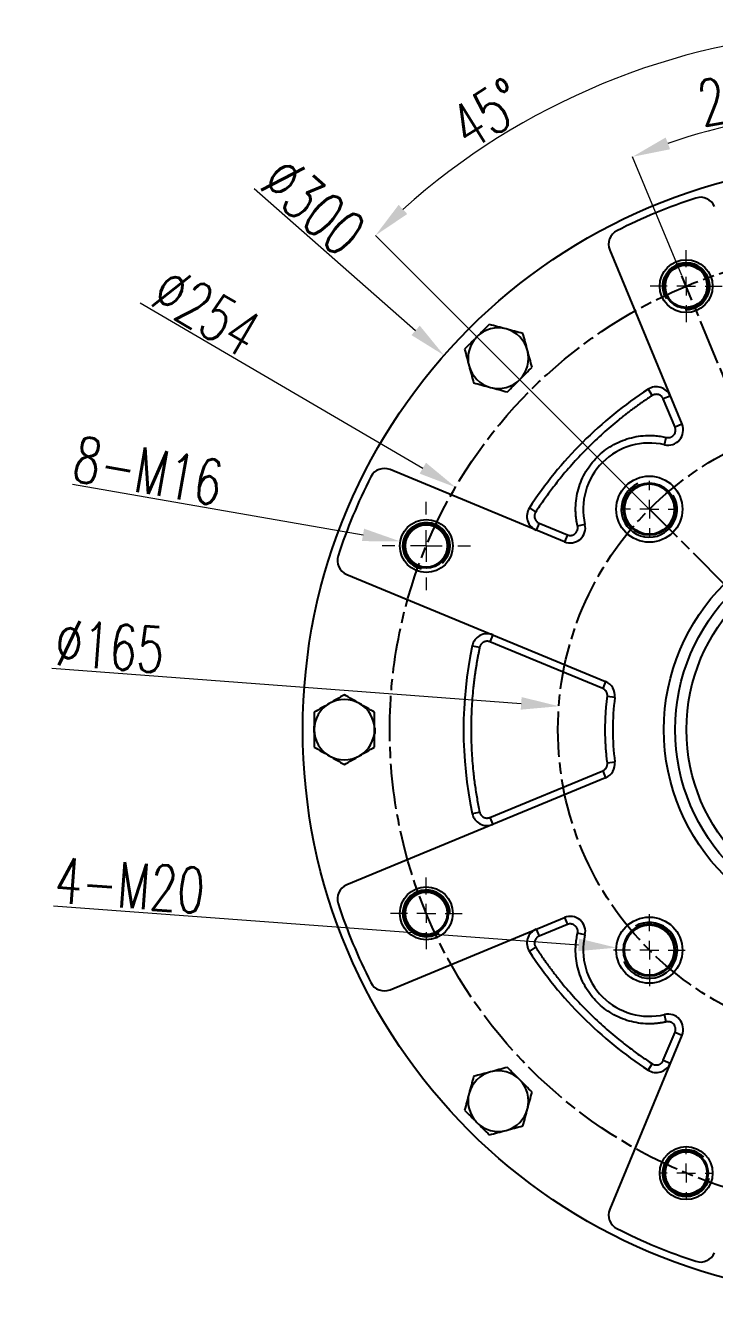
# Model space of a CAD drawing. Header units: millimetres. Extents: x 2271 to 4415, y 823 to 2339.
# Drawn here: x 3341.1 to 3523.4, y 1495.8 to 1832.1 of the extents above; entities that cross this region are included whole.
import ezdxf

# ---------------------------------------------------------------- set-up
doc = ezdxf.new("R2010")
doc.units = ezdxf.units.MM
doc.linetypes.add('AM_ISO08W050', pattern=[18, 12, -1.5, 3, -1.5])
for name, color, linetype, lineweight in [('10', 7, 'Continuous', 0), ('AM_5', 3, 'Continuous', 25), ('AM_7', 4, 'AM_ISO08W050', 25), ('FORMAT', 7, 'Continuous', 18), ('粗实线', 7, 'Continuous', 40)]:
    doc.layers.add(name, color=color, linetype=linetype, lineweight=lineweight)
doc.styles.add('SLDTEXTSTYLE1', font='txt.shx', dxfattribs={"width": 0.7, "bigfont": 'gbcbig.shx'})
doc.dimstyles.new('SLDDIMSTYLE12$2', dxfattribs={"dimtxt": 12, "dimasz": 10, "dimexe": 0, "dimexo": 0.0625, "dimgap": 0.875, "dimtad": 1, "dimdec": 1, "dimlfac": 1.8, "dimrnd": 1e-09, "dimzin": 12, "dimdsep": 46, "dimtxsty": 'SLDTEXTSTYLE1', "dimcen": 0.09, "dimdle": 8.16, "dimclrd": 3, "dimclre": 3, "dimadec": 0, "dimazin": 3, "dimtfac": 1, "dimtdec": 1, "dimtofl": 0, "dimtmove": 0, "dimatfit": 3, "dimfxl": 0, "dimfrac": 2, "dimtolj": 1, "dimlwd": 5, "dimlwe": 5, "dimarcsym": 0})
doc.dimstyles.new('SLDDIMSTYLE12$3', dxfattribs={"dimtxt": 12, "dimasz": 10, "dimexe": 0, "dimexo": 0.0625, "dimgap": 0.875, "dimtad": 1, "dimdec": 1, "dimlfac": 1.8, "dimrnd": 1e-09, "dimzin": 12, "dimdsep": 46, "dimtxsty": 'SLDTEXTSTYLE1', "dimcen": 0.09, "dimdle": 8.16, "dimclrd": 3, "dimclre": 3, "dimadec": 0, "dimazin": 3, "dimtfac": 1, "dimtdec": 1, "dimtofl": 0, "dimtmove": 0, "dimatfit": 3, "dimfxl": 0, "dimfrac": 2, "dimtolj": 1, "dimlwd": 5, "dimlwe": 5, "dimarcsym": 0})

# ---------------------------------------------------------------- blocks, each defined once
blk = doc.blocks.new('SW_CENTERMARKSYMBOL_1')
at = {"layer": '10', "color": 0}
for p, q in [((0, 1), (0, 1.9)), ((-1, 0), (-1.9, 0)), ((0, 0), (-0.5, 0)), ((0, 0), (0, 0.5)), ((0, 0), (0, -0.5)), ((0, 0), (0.5, 0)), ((1, 0), (1.9, 0)), ((0, -1), (0, -1.9))]:
    blk.add_line(p, q, dxfattribs=at)
blk = doc.blocks.new('SW_CENTERMARKSYMBOL_2')
at = {"layer": '10', "color": 0}
for p, q in [((0, 1), (0, 1.9)), ((-1, 0), (-1.9, 0)), ((0, 0), (-0.5, 0)), ((0, 0), (0, 0.5)), ((0, 0), (0, -0.5)), ((0, 0), (0.5, 0)), ((1, 0), (1.9, 0)), ((0, -1), (0, -1.9))]:
    blk.add_line(p, q, dxfattribs=at)
blk = doc.blocks.new('SW_CENTERMARKSYMBOL_4')
at = {"layer": '10', "color": 0}
for p, q in [((0, 1), (0, 1.9)), ((-1, 0), (-1.9, 0)), ((0, 0), (-0.5, 0)), ((0, 0), (0, 0.5)), ((0, 0), (0, -0.5)), ((0, 0), (0.5, 0)), ((1, 0), (1.9, 0)), ((0, -1), (0, -1.9))]:
    blk.add_line(p, q, dxfattribs=at)
blk = doc.blocks.new('SW_CENTERMARKSYMBOL_7')
at = {"layer": '10', "color": 0}
for p, q in [((0, 1), (0, 1.5)), ((-1, 0), (-1.5, 0)), ((0, 0), (-0.5, 0)), ((0, 0), (0, 0.5)), ((0, 0), (0, -0.5)), ((0, 0), (0.5, 0)), ((1, 0), (1.5, 0)), ((0, -1), (0, -1.5))]:
    blk.add_line(p, q, dxfattribs=at)
blk = doc.blocks.new('SW_CENTERMARKSYMBOL_10')
at = {"layer": 'FORMAT', "color": 0}
for p, q in [((0, 1.667), (0, 2.333)), ((0, 0), (0, 0.833)), ((-1.667, 0), (-2.333, 0)), ((0, 0), (-0.833, 0)), ((0, 0), (0, -0.833)), ((0, 0), (0.833, 0)), ((1.667, 0), (2.333, 0)), ((0, -1.667), (0, -2.333))]:
    blk.add_line(p, q, dxfattribs=at)
blk = doc.blocks.new('SW_CENTERMARKSYMBOL_11')
at = {"layer": '10', "color": 0}
for p, q in [((0, 1), (0, 1.35)), ((-1, 0), (-1.35, 0)), ((0, 0), (-0.5, 0)), ((0, 0), (0, 0.5)), ((0, 0), (0, -0.5)), ((0, 0), (0.5, 0)), ((1, 0), (1.35, 0)), ((0, -1), (0, -1.35))]:
    blk.add_line(p, q, dxfattribs=at)
blk = doc.blocks.new('*D187')
at = {"layer": 'AM_5', "color": 3, "linetype": 'Continuous', "lineweight": 5, "transparency": 16777216}
blk.add_line((3401.6, 1788.97), (3444.31, 1751.41), dxfattribs=at)
at = {"layer": 'AM_5', "color": 3, "lineweight": 5, "transparency": 16777216}
for p, q in [((3564.38, 1645.76), (3564.56, 1645.76)), ((3564.47, 1645.67), (3564.47, 1645.85))]:
    blk.add_line(p, q, dxfattribs=at)
at = {"layer": 'AM_5', "color": 3, "transparency": 16777216}
blk.add_solid([(3445.41, 1752.66), (3443.21, 1750.16), (3451.82, 1744.81)], dxfattribs=at)
at = {"layer": 'Defpoints', "color": 0, "transparency": 16777216}
for p in [(3451.82, 1744.81), (3677.12, 1546.72)]:
    blk.add_point(p, dxfattribs=at)
at = {"layer": 'AM_5', "color": 0, "transparency": 16777216, "insert": (3417.31, 1784.31), "char_height": 12, "attachment_point": 5, "rotation": 318.6779, "style": 'SLDTEXTSTYLE1'}
blk.add_mtext('\\A1;∅300', dxfattribs=at)
blk = doc.blocks.new('*D188')
at = {"layer": 'AM_5', "color": 3, "linetype": 'Continuous', "lineweight": 5, "transparency": 16777216}
blk.add_line((3348.11, 1662.07), (3472.23, 1652.71), dxfattribs=at)
at = {"layer": 'AM_5', "color": 3, "lineweight": 5, "transparency": 16777216}
for p, q in [((3564.38, 1645.76), (3564.56, 1645.76)), ((3564.47, 1645.67), (3564.47, 1645.85))]:
    blk.add_line(p, q, dxfattribs=at)
at = {"layer": 'AM_5', "color": 3, "transparency": 16777216}
blk.add_solid([(3472.36, 1654.38), (3472.11, 1651.05), (3482.21, 1651.96)], dxfattribs=at)
at = {"layer": 'Defpoints', "color": 0, "transparency": 16777216}
for p in [(3482.21, 1651.96), (3646.74, 1639.56)]:
    blk.add_point(p, dxfattribs=at)
at = {"layer": 'AM_5', "color": 0, "transparency": 16777216, "insert": (3363.46, 1667.81), "char_height": 12, "attachment_point": 5, "rotation": 355.6901, "style": 'SLDTEXTSTYLE1'}
blk.add_mtext('\\A1;∅165', dxfattribs=at)
blk = doc.blocks.new('*D189')
at = {"layer": 'AM_5', "color": 3, "linetype": 'Continuous', "lineweight": 5, "transparency": 16777216}
blk.add_line((3348.51, 1599.18), (3487.44, 1588.82), dxfattribs=at)
at = {"layer": 'AM_5', "color": 3, "lineweight": 5, "transparency": 16777216}
for p, q in [((3506.14, 1587.34), (3506.14, 1587.52)), ((3506.05, 1587.43), (3506.23, 1587.43))]:
    blk.add_line(p, q, dxfattribs=at)
at = {"layer": 'AM_5', "color": 3, "transparency": 16777216}
blk.add_solid([(3487.56, 1590.48), (3487.32, 1587.16), (3497.41, 1588.08)], dxfattribs=at)
at = {"layer": 'Defpoints', "color": 0, "transparency": 16777216}
for p in [(3497.41, 1588.08), (3514.86, 1586.78)]:
    blk.add_point(p, dxfattribs=at)
at = {"layer": 'AM_5', "color": 0, "transparency": 16777216, "insert": (3368.74, 1604.57), "char_height": 12, "attachment_point": 5, "rotation": 355.7357, "style": 'SLDTEXTSTYLE1'}
blk.add_mtext('\\A1;4-M20', dxfattribs=at)
blk = doc.blocks.new('*D200')
at = {"layer": 'AM_5', "color": 3, "linetype": 'Continuous', "lineweight": 5, "transparency": 16777216}
blk.add_line((3371.49, 1758.67), (3446.22, 1714.95), dxfattribs=at)
at = {"layer": 'AM_5', "color": 3, "lineweight": 5, "transparency": 16777216}
for p, q in [((3564.38, 1645.76), (3564.56, 1645.76)), ((3564.47, 1645.67), (3564.47, 1645.85))]:
    blk.add_line(p, q, dxfattribs=at)
at = {"layer": 'AM_5', "color": 3, "transparency": 16777216}
blk.add_solid([(3447.07, 1716.39), (3445.38, 1713.51), (3454.86, 1709.9)], dxfattribs=at)
at = {"layer": 'Defpoints', "color": 0, "transparency": 16777216}
for p in [(3454.86, 1709.9), (3674.09, 1581.63)]:
    blk.add_point(p, dxfattribs=at)
at = {"layer": 'AM_5', "color": 0, "transparency": 16777216, "insert": (3389.01, 1756.39), "char_height": 12, "attachment_point": 5, "rotation": 329.6695, "style": 'SLDTEXTSTYLE1'}
blk.add_mtext('\\A1;∅254', dxfattribs=at)
blk = doc.blocks.new('*D201')
at = {"layer": 'AM_5', "color": 3, "linetype": 'Continuous', "lineweight": 5, "transparency": 16777216}
blk.add_line((3353.56, 1710.74), (3430.4, 1697.29), dxfattribs=at)
at = {"layer": 'AM_5', "color": 3, "lineweight": 5, "transparency": 16777216}
for p, q in [((3447.05, 1694.36), (3447.23, 1694.36)), ((3447.14, 1694.27), (3447.14, 1694.45))]:
    blk.add_line(p, q, dxfattribs=at)
at = {"layer": 'AM_5', "color": 3, "transparency": 16777216}
blk.add_solid([(3430.68, 1698.94), (3430.11, 1695.65), (3440.25, 1695.57)], dxfattribs=at)
at = {"layer": 'Defpoints', "color": 0, "transparency": 16777216}
for p in [(3440.25, 1695.57), (3454.04, 1693.16)]:
    blk.add_point(p, dxfattribs=at)
at = {"layer": 'AM_5', "color": 0, "transparency": 16777216, "insert": (3373.54, 1714.22), "char_height": 12, "attachment_point": 5, "rotation": 350.0747, "style": 'SLDTEXTSTYLE1'}
blk.add_mtext('\\A1;8-M16', dxfattribs=at)
blk = doc.blocks.new('*D197')
at = {"layer": 'AM_5', "color": 3, "lineweight": 5, "transparency": 16777216}
blk.add_line((3564.47, 1662.54), (3564.47, 1809.82), dxfattribs=at)
at = {"layer": 'AM_5', "color": 3, "linetype": 'Continuous', "lineweight": 5, "transparency": 16777216}
blk.add_line((3514.7, 1765.93), (3501.69, 1797.34), dxfattribs=at)
blk.add_arc((3564.47, 1645.76), 164.06, 93.4929, 109.0071, dxfattribs=at)
at = {"layer": 'AM_5', "color": 3, "transparency": 16777216}
for points in [[(3554.43, 1811.18), (3554.53, 1807.85), (3564.47, 1809.82)], [(3511.63, 1799.32), (3510.45, 1802.44), (3501.69, 1797.34)]]:
    blk.add_solid(points, dxfattribs=at)
at = {"layer": 'Defpoints', "color": 0, "transparency": 16777216}
for p in [(3522.01, 1804.23), (3514.72, 1765.87), (3564.47, 1662.48), (3564.47, 1642.76), (3565.62, 1642.99)]:
    blk.add_point(p, dxfattribs=at)
at = {"layer": 'AM_5', "color": 0, "transparency": 16777216, "insert": (3533.68, 1813.9), "char_height": 12, "attachment_point": 5, "rotation": 10.3773, "style": 'SLDTEXTSTYLE1'}
blk.add_mtext('\\A1;22.5%%D', dxfattribs=at)
blk = doc.blocks.new('*D198')
at = {"layer": 'AM_5', "color": 3, "linetype": 'Continuous', "lineweight": 5, "transparency": 16777216}
blk.add_line((3564.47, 1662.54), (3564.47, 1830.7), dxfattribs=at)
at = {"layer": 'AM_5', "color": 3, "lineweight": 5, "transparency": 16777216}
blk.add_line((3506.09, 1704.14), (3433.7, 1776.53), dxfattribs=at)
at = {"layer": 'AM_5', "color": 3, "linetype": 'Continuous', "lineweight": 5, "transparency": 16777216}
blk.add_arc((3564.47, 1645.76), 184.94, 93.0985, 131.9015, dxfattribs=at)
at = {"layer": 'AM_5', "color": 3, "transparency": 16777216}
for points in [[(3554.43, 1832.1), (3554.52, 1828.76), (3564.47, 1830.7)], [(3442.11, 1782.2), (3439.82, 1784.62), (3433.7, 1776.53)]]:
    blk.add_solid(points, dxfattribs=at)
at = {"layer": 'Defpoints', "color": 0, "transparency": 16777216}
for p in [(3516.61, 1824.4), (3506.14, 1704.1), (3564.47, 1662.48), (3564.47, 1645.76), (3564.47, 1642.76)]:
    blk.add_point(p, dxfattribs=at)
at = {"layer": 'AM_5', "color": 0, "transparency": 16777216, "insert": (3463.32, 1808.74), "char_height": 12, "attachment_point": 5, "rotation": 31.8263, "style": 'SLDTEXTSTYLE1'}
blk.add_mtext('\\A1;45°', dxfattribs=at)
blk = doc.blocks.new('*U170')
at = {"layer": 'AM_5', "linetype": 'ByBlock'}
blk.add_arc((0, 0.31), 7.39, 113.617, 30.178, dxfattribs=at)
at = {"layer": '粗实线', "linetype": 'ByBlock'}
blk.add_circle((0.05, 0.33), 6.75, dxfattribs=at)
blk = doc.blocks.new('*U172')
at = {"layer": '粗实线', "color": 0, "linetype": 'ByBlock', "lineweight": -2, "transparency": 16777216}
blk.add_blockref('*U170', (19354.88, 3195.29), dxfattribs=at)
for p, rotation in [((19471.27, 3195.66), 270), ((19355.25, 3078.89), 90.00000000000001), ((19471.65, 3079.27), 180)]:
    blk.add_blockref('*U170', p, dxfattribs=dict(at, rotation=rotation))
blk = doc.blocks.new('*U173')
at = {"layer": '粗实线', "linetype": 'ByBlock'}
blk.add_circle((-0.07, 0), 5.7, dxfattribs=at)
at = {"layer": '粗实线', "color": 3, "linetype": 'ByBlock'}
blk.add_arc((-0.07, 0), 6.09, 222.8944, 167.5618, dxfattribs=at)
blk = doc.blocks.new('*U174')
at = {"layer": '粗实线', "color": 0, "linetype": 'ByBlock', "lineweight": -2, "transparency": 16777216}
for p, rotation in [((18900.81, 8919.97), 45), ((19066.74, 8851.14), 315), ((18832.03, 8851.26), 90.00000000000001), ((18831.98, 8754.04), 135), ((19066.69, 8753.92), 270), ((18900.69, 8685.26), 180), ((18997.91, 8685.21), 225)]:
    blk.add_blockref('*U173', p, dxfattribs=dict(at, rotation=rotation))
blk.add_blockref('*U173', (18998.03, 8919.92), dxfattribs=at)

msp = doc.modelspace()

# ---------------------------------------------------------------- linework, layer by layer
at = {"color": 7, "linetype": 'Continuous', "lineweight": 25}
for p, q in [((3495.67, 1772.673), (3514.772, 1726.555)), ((3505.802, 1735.841), (3506.893, 1734.165)), ((3511.681, 1734.02), (3509.833, 1733.254)), ((3512.925, 1725.79), (3509.833, 1733.254)), ((3514.772, 1726.555), (3512.925, 1725.79)), ((3510.158, 1721.132), (3510.617, 1723.078)), ((3483.681, 1695.464), (3437.564, 1714.567)), ((3474.396, 1704.435), (3476.072, 1703.343)), ((3476.982, 1700.404), (3476.217, 1698.556)), ((3476.982, 1700.404), (3484.447, 1697.312)), ((3489.105, 1700.079), (3487.159, 1699.619)), ((3484.447, 1697.312), (3483.681, 1695.464)), ((3426.083, 1686.851), (3494.572, 1658.482)), ((3464.737, 1670.84), (3463.971, 1668.992)), ((3493.806, 1656.634), (3463.971, 1668.992)), ((3459.292, 1667.971), (3461.249, 1667.557)), ((3494.572, 1658.482), (3493.806, 1656.634)), ((3497.009, 1654.285), (3495.025, 1654.536)), ((3463.971, 1622.535), (3493.806, 1634.893)), ((3493.806, 1634.893), (3494.572, 1633.045)), ((3495.025, 1636.991), (3497.009, 1637.242)), ((3494.572, 1633.045), (3426.083, 1604.676)), ((3459.292, 1623.556), (3461.249, 1623.969)), ((3463.971, 1622.535), (3464.737, 1620.687)), ((3437.564, 1576.96), (3483.681, 1596.062)), ((3483.681, 1596.062), (3484.447, 1594.215)), ((3476.217, 1592.971), (3476.982, 1591.123)), ((3484.447, 1594.215), (3476.982, 1591.123)), ((3489.105, 1591.448), (3487.159, 1591.907)), ((3474.396, 1587.092), (3476.072, 1588.183)), ((3510.617, 1568.449), (3510.158, 1570.395)), ((3514.772, 1564.972), (3495.67, 1518.854)), ((3509.833, 1558.272), (3512.925, 1565.737)), ((3512.925, 1565.737), (3514.772, 1564.972)), ((3505.802, 1555.686), (3506.893, 1557.362)), ((3509.833, 1558.272), (3511.681, 1557.507))]:
    msp.add_line(p, q, dxfattribs=at)
at = {"color": 7, "linetype": 'Continuous', "lineweight": 25, "flags": 128}
for points in [[(3417.456, 1645.035), (3417.455, 1646.472), (3417.472, 1646.645)], [(3433.51, 1646.234), (3433.484, 1644.964), (3433.442, 1644.625)]]:
    msp.add_lwpolyline(points, dxfattribs=at)
at = {"color": 7, "linetype": 'Continuous', "lineweight": 25}
for centre, radius in [((3564.473, 1645.763), 150), ((3515.873, 1763.096), 7), ((3506.137, 1704.1), 8.75), ((3447.141, 1694.364), 7), ((3564.473, 1645.763), 54.5), ((3564.473, 1645.763), 51.5), ((3564.473, 1645.763), 48.5), ((3447.141, 1597.163), 7), ((3506.137, 1587.427), 8.75), ((3515.873, 1528.431), 7)]:
    msp.add_circle(centre, radius, dxfattribs=at)
for centre, radius, start, end in [((3564.473, 1645.763), 148, 108.11897, 116.88103), ((3519.691, 1782.623), 4, 22.5, 108.11897), ((3499.365, 1774.204), 4, 116.88103, 202.5), ((3466.186, 1744.051), 8, 135, 195), ((3466.186, 1744.051), 8, 75, 135), ((3466.186, 1744.051), 8, 15, 75), ((3466.186, 1744.051), 8, 315, 15), ((3466.186, 1744.051), 8, 195, 255), ((3466.186, 1744.051), 8, 255, 315), ((3564.473, 1645.763), 107.5, 123.07806, 146.92194), ((3507.985, 1732.489), 4, 22.5, 123.07806), ((3511.077, 1725.025), 4, 256.71711, 22.5), ((3506.137, 1704.1), 17.5, 76.71711, 193.28289), ((3564.473, 1645.763), 148, 153.11897, 161.88103), ((3436.033, 1710.871), 4, 67.5, 153.11897), ((3477.748, 1702.252), 4, 146.92194, 247.5), ((3485.212, 1699.16), 4, 247.5, 13.28289), ((3427.614, 1690.546), 4, 161.88103, 247.5), ((3463.206, 1667.144), 4, 67.5, 168.07806), ((3564.473, 1645.763), 107.5, 168.07806, 191.92194), ((3493.041, 1654.786), 4, 352.80094, 67.5), ((3425.473, 1645.763), 8, 120, 180), ((3425.473, 1645.763), 8, 60, 120), ((3425.473, 1645.763), 8, 0, 60), ((3564.473, 1645.763), 68, 172.80094, 187.19906), ((3425.473, 1645.763), 8, 180, 240), ((3425.473, 1645.763), 8, 300, 0), ((3425.473, 1645.763), 8, 240, 300), ((3493.041, 1636.741), 4, 292.5, 7.19906), ((3463.206, 1624.382), 4, 191.92194, 292.5), ((3427.614, 1600.981), 4, 112.5, 198.11897), ((3564.473, 1645.763), 148, 198.11897, 206.88103), ((3485.212, 1592.367), 4, 346.71711, 112.5), ((3477.748, 1589.275), 4, 112.5, 213.07806), ((3506.137, 1587.427), 17.5, 166.71711, 283.28289), ((3564.473, 1645.763), 107.5, 213.07806, 236.92194), ((3436.033, 1580.655), 4, 206.88103, 292.5), ((3511.077, 1566.502), 4, 337.5, 103.28289), ((3507.985, 1559.038), 4, 236.92194, 337.5), ((3466.186, 1547.476), 8, 105, 165), ((3466.186, 1547.476), 8, 45, 105), ((3466.186, 1547.476), 8, 345, 45), ((3466.186, 1547.476), 8, 165, 225), ((3466.186, 1547.476), 8, 285, 345), ((3466.186, 1547.476), 8, 225, 285), ((3499.365, 1517.323), 4, 157.5, 243.11897), ((3564.473, 1645.763), 148, 243.11897, 251.88103), ((3519.691, 1508.904), 4, 251.88103, 337.5)]:
    msp.add_arc(centre, radius, start, end, dxfattribs=at)
for points, knots in [([(3463.795, 1752.974), (3463.255, 1752.434), (3462.713, 1751.892), (3461.625, 1750.804), (3461.078, 1750.258), (3460.529, 1749.708)], [0, 0, 0, 0, 0.5, 0.5, 1, 1, 1, 1]), ([(3468.256, 1751.779), (3467.505, 1751.98), (3466.759, 1752.18), (3465.272, 1752.578), (3464.532, 1752.776), (3463.795, 1752.974)], [0, 0, 0, 0, 0.5, 0.5, 1, 1, 1, 1]), ([(3460.529, 1749.708), (3459.979, 1749.159), (3459.433, 1748.612), (3458.344, 1747.524), (3457.803, 1746.982), (3457.263, 1746.442)], [0, 0, 0, 0, 0.5, 0.5, 1, 1, 1, 1]), ([(3472.717, 1750.583), (3471.98, 1750.781), (3471.24, 1750.979), (3469.753, 1751.377), (3469.007, 1751.577), (3468.256, 1751.779)], [0, 0, 0, 0, 0.5, 0.5, 1, 1, 1, 1]), ([(3473.913, 1746.122), (3473.712, 1746.872), (3473.512, 1747.619), (3473.113, 1749.106), (3472.915, 1749.846), (3472.717, 1750.583)], [0, 0, 0, 0, 0.5, 0.5, 1, 1, 1, 1]), ([(3457.263, 1746.442), (3457.46, 1745.705), (3457.659, 1744.965), (3458.057, 1743.478), (3458.257, 1742.731), (3458.458, 1741.981)], [0, 0, 0, 0, 0.5, 0.5, 1, 1, 1, 1]), ([(3475.108, 1741.66), (3474.911, 1742.398), (3474.712, 1743.138), (3474.314, 1744.624), (3474.114, 1745.371), (3473.913, 1746.122)], [0, 0, 0, 0, 0.5, 0.5, 1, 1, 1, 1]), ([(3458.458, 1741.981), (3458.659, 1741.23), (3458.859, 1740.483), (3459.258, 1738.997), (3459.456, 1738.257), (3459.654, 1737.519)], [0, 0, 0, 0, 0.5, 0.5, 1, 1, 1, 1]), ([(3471.842, 1738.394), (3472.392, 1738.944), (3472.938, 1739.49), (3474.027, 1740.579), (3474.568, 1741.12), (3475.108, 1741.66)], [0, 0, 0, 0, 0.5, 0.5, 1, 1, 1, 1]), ([(3459.654, 1737.519), (3460.391, 1737.322), (3461.131, 1737.123), (3462.618, 1736.725), (3463.364, 1736.525), (3464.115, 1736.324)], [0, 0, 0, 0, 0.5, 0.5, 1, 1, 1, 1]), ([(3464.115, 1736.324), (3464.866, 1736.123), (3465.612, 1735.923), (3467.099, 1735.524), (3467.839, 1735.326), (3468.576, 1735.128)], [0, 0, 0, 0, 0.5, 0.5, 1, 1, 1, 1]), ([(3468.576, 1735.128), (3469.116, 1735.668), (3469.658, 1736.21), (3470.746, 1737.298), (3471.293, 1737.845), (3471.842, 1738.394)], [0, 0, 0, 0, 0.5, 0.5, 1, 1, 1, 1]), ([(3506.893, 1734.165), (3506.616, 1733.983), (3506.061, 1733.619), (3505.235, 1733.064), (3504.414, 1732.501), (3503.599, 1731.931), (3502.789, 1731.353), (3501.985, 1730.768), (3501.186, 1730.175), (3500.393, 1729.574), (3499.605, 1728.966), (3498.823, 1728.35), (3496.875, 1726.787), (3493.832, 1724.187), (3489.84, 1720.397), (3486.05, 1716.405), (3483.27, 1713.152), (3481.37, 1710.765), (3480.259, 1709.318), (3479.172, 1707.853), (3478.112, 1706.369), (3477.076, 1704.868), (3476.407, 1703.851), (3476.072, 1703.343)], [0, 0, 0, 0, 0.022681, 0.0453532, 0.0680184, 0.0906789, 0.1133365, 0.1359933, 0.1586513, 0.1813126, 0.2039791, 0.2266529, 0.2493359, 0.3746623, 0.5000011, 0.6253275, 0.7506663, 0.7922409, 0.8337913, 0.87533, 0.9168694, 0.9584219, 1, 1, 1, 1]), ([(3507.22, 1734.337), (3507.182, 1734.32), (3507.107, 1734.287), (3506.998, 1734.23), (3506.928, 1734.187), (3506.893, 1734.165)], [0, 0, 0, 0, 0.3335445, 0.6664555, 1, 1, 1, 1]), ([(3509.833, 1733.254), (3509.816, 1733.293), (3509.782, 1733.37), (3509.723, 1733.481), (3509.658, 1733.588), (3509.586, 1733.69), (3509.507, 1733.788), (3509.359, 1733.951), (3509.118, 1734.155), (3508.756, 1734.349), (3508.363, 1734.468), (3508.005, 1734.498), (3507.703, 1734.474), (3507.455, 1734.425), (3507.298, 1734.366), (3507.22, 1734.337)], [0, 0, 0, 0, 0.0402761, 0.0802426, 0.1200582, 0.159883, 0.1998773, 0.2401994, 0.3700431, 0.5000574, 0.6299012, 0.7599156, 0.8401208, 0.919721, 1, 1, 1, 1]), ([(3511.842, 1723.177), (3511.881, 1723.194), (3511.958, 1723.227), (3512.069, 1723.286), (3512.176, 1723.351), (3512.278, 1723.424), (3512.376, 1723.502), (3512.539, 1723.65), (3512.743, 1723.892), (3512.937, 1724.254), (3513.056, 1724.647), (3513.086, 1725.004), (3513.062, 1725.307), (3513.013, 1725.554), (3512.954, 1725.711), (3512.925, 1725.79)], [0, 0, 0, 0, 0.0402761, 0.0802426, 0.1200582, 0.159883, 0.1998773, 0.2401994, 0.3700431, 0.5000574, 0.6299012, 0.7599156, 0.8401208, 0.919721, 1, 1, 1, 1]), ([(3487.159, 1699.619), (3487.126, 1699.764), (3487.059, 1700.053), (3486.973, 1700.489), (3486.895, 1700.925), (3486.828, 1701.363), (3486.771, 1701.802), (3486.724, 1702.241), (3486.686, 1702.682), (3486.659, 1703.124), (3486.642, 1703.567), (3486.636, 1704.012), (3486.643, 1705.148), (3486.794, 1706.975), (3487.328, 1709.443), (3488.171, 1711.823), (3489.306, 1714.049), (3490.695, 1716.092), (3492.313, 1717.924), (3494.144, 1719.542), (3496.187, 1720.931), (3498.413, 1722.065), (3500.794, 1722.909), (3503.262, 1723.443), (3505.212, 1723.603), (3506.595, 1723.6), (3507.407, 1723.564), (3508.216, 1723.495), (3509.021, 1723.391), (3509.822, 1723.256), (3510.352, 1723.137), (3510.617, 1723.078)], [0, 0, 0, 0, 0.011225, 0.0224241, 0.0336032, 0.0447678, 0.055924, 0.0670775, 0.0782341, 0.0893996, 0.1005799, 0.1117807, 0.1230078, 0.1865176, 0.2500403, 0.3135501, 0.3770728, 0.4385314, 0.5000031, 0.5614617, 0.6229333, 0.6864431, 0.7499658, 0.8134756, 0.8769983, 0.8975565, 0.9180438, 0.938496, 0.9589488, 0.9794383, 1, 1, 1, 1]), ([(3510.617, 1723.078), (3510.658, 1723.069), (3510.74, 1723.051), (3510.863, 1723.035), (3510.988, 1723.025), (3511.113, 1723.024), (3511.265, 1723.031), (3511.444, 1723.055), (3511.647, 1723.103), (3511.777, 1723.152), (3511.842, 1723.177)], [0, 0, 0, 0, 0.1003372, 0.2001203, 0.2997411, 0.3995937, 0.500069, 0.6669211, 0.8329559, 1, 1, 1, 1]), ([(3476.072, 1703.343), (3476.046, 1703.302), (3475.994, 1703.218), (3475.929, 1703.088), (3475.872, 1702.953), (3475.826, 1702.815), (3475.791, 1702.673), (3475.748, 1702.433), (3475.737, 1702.089), (3475.822, 1701.656), (3475.997, 1701.25), (3476.23, 1700.933), (3476.477, 1700.698), (3476.717, 1700.527), (3476.893, 1700.445), (3476.982, 1700.404)], [0, 0, 0, 0, 0.04206666, 0.08368999, 0.12509412, 0.16650673, 0.20815537, 0.25026376, 0.37509525, 0.50008148, 0.62491305, 0.74989935, 0.8335363, 0.91629596, 1, 1, 1, 1]), ([(3485.978, 1697.312), (3486.019, 1697.33), (3486.103, 1697.367), (3486.223, 1697.432), (3486.338, 1697.505), (3486.448, 1697.585), (3486.61, 1697.722), (3486.807, 1697.934), (3487.002, 1698.243), (3487.139, 1698.582), (3487.202, 1698.896), (3487.216, 1699.168), (3487.204, 1699.396), (3487.174, 1699.545), (3487.159, 1699.619)], [0, 0, 0, 0, 0.0486292, 0.0969319, 0.1451349, 0.1934665, 0.2421531, 0.3710049, 0.5000401, 0.628892, 0.7579273, 0.8387546, 0.9190929, 1, 1, 1, 1]), ([(3484.447, 1697.312), (3484.488, 1697.296), (3484.569, 1697.264), (3484.695, 1697.226), (3484.822, 1697.197), (3484.95, 1697.175), (3485.081, 1697.163), (3485.256, 1697.157), (3485.474, 1697.171), (3485.732, 1697.221), (3485.895, 1697.282), (3485.978, 1697.312)], [0, 0, 0, 0, 0.0839092, 0.1671165, 0.24998, 0.3328626, 0.4161267, 0.50013, 0.6671619, 0.8328171, 1, 1, 1, 1]), ([(3462.44, 1668.992), (3462.404, 1668.976), (3462.331, 1668.944), (3462.225, 1668.889), (3462.123, 1668.827), (3461.99, 1668.736), (3461.832, 1668.605), (3461.664, 1668.425), (3461.518, 1668.226), (3461.399, 1668.013), (3461.306, 1667.79), (3461.268, 1667.635), (3461.249, 1667.557)], [0, 0, 0, 0, 0.0616498, 0.1231121, 0.1846075, 0.246356, 0.3730721, 0.5000539, 0.62677, 0.7537519, 0.8768101, 1, 1, 1, 1]), ([(3463.971, 1668.992), (3463.93, 1669.008), (3463.849, 1669.04), (3463.723, 1669.078), (3463.597, 1669.108), (3463.468, 1669.129), (3463.337, 1669.141), (3463.162, 1669.147), (3462.944, 1669.133), (3462.686, 1669.083), (3462.523, 1669.023), (3462.44, 1668.992)], [0, 0, 0, 0, 0.08390923, 0.16711646, 0.24997998, 0.33286256, 0.41612671, 0.50013, 0.66716188, 0.8328171, 1, 1, 1, 1]), ([(3461.249, 1667.557), (3461.181, 1667.233), (3461.046, 1666.583), (3460.855, 1665.606), (3460.672, 1664.628), (3460.499, 1663.648), (3460.335, 1662.667), (3460.18, 1661.684), (3460.034, 1660.7), (3459.898, 1659.715), (3459.771, 1658.728), (3459.654, 1657.739), (3459.382, 1655.256), (3459.069, 1651.266), (3458.926, 1645.764), (3459.069, 1640.261), (3459.404, 1635.995), (3459.747, 1632.964), (3459.984, 1631.155), (3460.252, 1629.351), (3460.552, 1627.551), (3460.881, 1625.757), (3461.126, 1624.565), (3461.249, 1623.969)], [0, 0, 0, 0, 0.022681, 0.0453532, 0.0680184, 0.0906789, 0.1133365, 0.1359933, 0.1586513, 0.1813126, 0.2039791, 0.2266529, 0.2493359, 0.3746623, 0.5000011, 0.6253275, 0.7506663, 0.7922409, 0.8337913, 0.87533, 0.9168694, 0.9584219, 1, 1, 1, 1]), ([(3425.473, 1655.001), (3424.812, 1654.619), (3424.149, 1654.236), (3422.816, 1653.467), (3422.146, 1653.08), (3421.473, 1652.692)], [0, 0, 0, 0, 0.5, 0.5, 1, 1, 1, 1]), ([(3429.473, 1652.692), (3428.8, 1653.08), (3428.131, 1653.467), (3426.798, 1654.236), (3426.135, 1654.619), (3425.473, 1655.001)], [0, 0, 0, 0, 0.5, 0.5, 1, 1, 1, 1]), ([(3495.025, 1654.536), (3495.03, 1654.578), (3495.039, 1654.662), (3495.042, 1654.789), (3495.038, 1654.915), (3495.026, 1655.041), (3494.995, 1655.235), (3494.923, 1655.492), (3494.778, 1655.795), (3494.586, 1656.071), (3494.379, 1656.281), (3494.179, 1656.435), (3493.999, 1656.547), (3493.871, 1656.605), (3493.806, 1656.634)], [0, 0, 0, 0, 0.0488292, 0.0973789, 0.1458459, 0.1944277, 0.2433207, 0.3715761, 0.5000347, 0.6282901, 0.7567487, 0.8379409, 0.9187192, 1, 1, 1, 1]), ([(3421.473, 1652.692), (3420.8, 1652.303), (3420.131, 1651.917), (3418.798, 1651.147), (3418.135, 1650.764), (3417.473, 1650.382)], [0, 0, 0, 0, 0.5, 0.5, 1, 1, 1, 1]), ([(3433.473, 1650.382), (3432.812, 1650.764), (3432.149, 1651.147), (3430.816, 1651.917), (3430.146, 1652.303), (3429.473, 1652.692)], [0, 0, 0, 0, 0.5, 0.5, 1, 1, 1, 1]), ([(3495.025, 1636.991), (3494.993, 1637.256), (3494.928, 1637.785), (3494.841, 1638.581), (3494.764, 1639.376), (3494.695, 1640.173), (3494.636, 1640.97), (3494.586, 1641.767), (3494.545, 1642.565), (3494.513, 1643.364), (3494.49, 1644.163), (3494.476, 1644.963), (3494.471, 1645.986), (3494.484, 1647.23), (3494.53, 1648.695), (3494.606, 1650.158), (3494.714, 1651.62), (3494.85, 1653.079), (3494.967, 1654.05), (3495.025, 1654.536)], [0, 0, 0, 0, 0.0454968, 0.0909674, 0.1364177, 0.1818537, 0.2272813, 0.2727064, 0.3181351, 0.3635731, 0.4090265, 0.4545012, 0.5000032, 0.5833926, 0.6667107, 0.7499938, 0.8332787, 0.9166019, 1, 1, 1, 1]), ([(3417.473, 1650.382), (3417.473, 1649.619), (3417.473, 1648.853), (3417.473, 1647.314), (3417.473, 1646.541), (3417.473, 1645.763)], [0, 0, 0, 0, 0.5, 0.5, 1, 1, 1, 1]), ([(3433.473, 1645.763), (3433.473, 1646.541), (3433.473, 1647.314), (3433.473, 1648.853), (3433.473, 1649.619), (3433.473, 1650.382)], [0, 0, 0, 0, 0.5, 0.5, 1, 1, 1, 1]), ([(3417.473, 1645.763), (3417.473, 1644.986), (3417.473, 1644.213), (3417.473, 1642.674), (3417.473, 1641.908), (3417.473, 1641.145)], [0, 0, 0, 0, 0.5, 0.5, 1, 1, 1, 1]), ([(3433.473, 1641.145), (3433.473, 1641.908), (3433.473, 1642.674), (3433.473, 1644.213), (3433.473, 1644.986), (3433.473, 1645.763)], [0, 0, 0, 0, 0.5, 0.5, 1, 1, 1, 1]), ([(3417.473, 1641.145), (3418.135, 1640.763), (3418.798, 1640.38), (3420.131, 1639.61), (3420.8, 1639.224), (3421.473, 1638.835)], [0, 0, 0, 0, 0.5, 0.5, 1, 1, 1, 1]), ([(3421.473, 1638.835), (3422.146, 1638.447), (3422.816, 1638.06), (3424.149, 1637.291), (3424.812, 1636.908), (3425.473, 1636.526)], [0, 0, 0, 0, 0.5, 0.5, 1, 1, 1, 1]), ([(3425.473, 1636.526), (3426.135, 1636.908), (3426.798, 1637.291), (3428.131, 1638.06), (3428.8, 1638.447), (3429.473, 1638.835)], [0, 0, 0, 0, 0.5, 0.5, 1, 1, 1, 1]), ([(3429.473, 1638.835), (3430.146, 1639.224), (3430.816, 1639.61), (3432.149, 1640.38), (3432.812, 1640.763), (3433.473, 1641.145)], [0, 0, 0, 0, 0.5, 0.5, 1, 1, 1, 1]), ([(3493.806, 1634.893), (3493.845, 1634.91), (3493.923, 1634.944), (3494.035, 1635.003), (3494.142, 1635.069), (3494.246, 1635.143), (3494.399, 1635.266), (3494.586, 1635.456), (3494.778, 1635.731), (3494.923, 1636.035), (3495.002, 1636.319), (3495.037, 1636.569), (3495.045, 1636.781), (3495.032, 1636.921), (3495.025, 1636.991)], [0, 0, 0, 0, 0.0488292, 0.0973789, 0.1458459, 0.1944277, 0.2433207, 0.3715761, 0.5000347, 0.6282901, 0.7567487, 0.8379409, 0.9187192, 1, 1, 1, 1]), ([(3461.249, 1623.969), (3461.26, 1623.921), (3461.282, 1623.826), (3461.328, 1623.687), (3461.384, 1623.552), (3461.449, 1623.422), (3461.524, 1623.297), (3461.664, 1623.097), (3461.899, 1622.845), (3462.266, 1622.599), (3462.676, 1622.436), (3463.065, 1622.376), (3463.406, 1622.385), (3463.696, 1622.434), (3463.879, 1622.501), (3463.971, 1622.535)], [0, 0, 0, 0, 0.04206666, 0.08368999, 0.12509412, 0.16650673, 0.20815537, 0.25026376, 0.37509525, 0.50008148, 0.62491305, 0.74989935, 0.8335363, 0.91629596, 1, 1, 1, 1]), ([(3487.159, 1591.907), (3487.168, 1591.951), (3487.187, 1592.039), (3487.204, 1592.172), (3487.213, 1592.307), (3487.212, 1592.49), (3487.188, 1592.72), (3487.119, 1592.992), (3487.013, 1593.252), (3486.829, 1593.569), (3486.524, 1593.909), (3486.14, 1594.155), (3485.798, 1594.286), (3485.524, 1594.349), (3485.245, 1594.373), (3484.969, 1594.358), (3484.7, 1594.308), (3484.531, 1594.246), (3484.447, 1594.215)], [0, 0, 0, 0, 0.0307301, 0.0613362, 0.0919578, 0.1227345, 0.1864029, 0.2501916, 0.31386, 0.3776487, 0.5000342, 0.6224196, 0.686088, 0.7498768, 0.8135451, 0.8773339, 0.9386359, 1, 1, 1, 1]), ([(3476.982, 1591.123), (3476.937, 1591.103), (3476.848, 1591.064), (3476.72, 1590.993), (3476.597, 1590.914), (3476.481, 1590.826), (3476.372, 1590.729), (3476.201, 1590.555), (3475.997, 1590.277), (3475.823, 1589.872), (3475.737, 1589.438), (3475.75, 1589.045), (3475.821, 1588.711), (3475.922, 1588.435), (3476.022, 1588.268), (3476.072, 1588.183)], [0, 0, 0, 0, 0.0420667, 0.08369, 0.1250941, 0.1665067, 0.2081554, 0.2502638, 0.3750953, 0.5000815, 0.6249131, 0.7498994, 0.8335363, 0.916296, 1, 1, 1, 1]), ([(3510.617, 1568.449), (3510.473, 1568.416), (3510.184, 1568.349), (3509.748, 1568.263), (3509.312, 1568.185), (3508.874, 1568.118), (3508.435, 1568.061), (3507.995, 1568.014), (3507.554, 1567.976), (3507.112, 1567.949), (3506.669, 1567.932), (3506.225, 1567.926), (3505.089, 1567.934), (3503.262, 1568.084), (3500.794, 1568.618), (3498.413, 1569.461), (3496.188, 1570.596), (3494.144, 1571.985), (3492.313, 1573.603), (3490.695, 1575.434), (3489.306, 1577.477), (3488.171, 1579.703), (3487.328, 1582.084), (3486.794, 1584.552), (3486.633, 1586.502), (3486.637, 1587.885), (3486.672, 1588.697), (3486.742, 1589.506), (3486.846, 1590.311), (3486.981, 1591.113), (3487.099, 1591.642), (3487.159, 1591.907)], [0, 0, 0, 0, 0.011225, 0.0224241, 0.0336032, 0.0447678, 0.055924, 0.0670775, 0.0782341, 0.0893996, 0.1005799, 0.1117807, 0.1230078, 0.1865176, 0.2500403, 0.3135501, 0.3770728, 0.4385314, 0.5000031, 0.5614617, 0.6229333, 0.6864431, 0.7499658, 0.8134756, 0.8769983, 0.8975565, 0.9180438, 0.938496, 0.9589488, 0.9794383, 1, 1, 1, 1]), ([(3476.072, 1588.183), (3476.254, 1587.906), (3476.618, 1587.351), (3477.173, 1586.525), (3477.736, 1585.704), (3478.306, 1584.889), (3478.884, 1584.079), (3479.469, 1583.275), (3480.062, 1582.476), (3480.662, 1581.683), (3481.271, 1580.895), (3481.886, 1580.113), (3483.45, 1578.165), (3486.05, 1575.122), (3489.84, 1571.13), (3493.832, 1567.34), (3497.085, 1564.56), (3499.472, 1562.66), (3500.918, 1561.549), (3502.384, 1560.462), (3503.868, 1559.402), (3505.369, 1558.366), (3506.385, 1557.697), (3506.893, 1557.362)], [0, 0, 0, 0, 0.022681, 0.0453532, 0.0680184, 0.0906789, 0.1133365, 0.1359933, 0.1586513, 0.1813126, 0.2039791, 0.2266529, 0.2493359, 0.3746623, 0.5000011, 0.6253275, 0.7506663, 0.7922409, 0.8337913, 0.87533, 0.9168694, 0.9584219, 1, 1, 1, 1]), ([(3512.925, 1565.737), (3512.941, 1565.779), (3512.974, 1565.862), (3513.012, 1565.991), (3513.042, 1566.122), (3513.071, 1566.303), (3513.083, 1566.535), (3513.059, 1566.814), (3512.996, 1567.087), (3512.865, 1567.429), (3512.619, 1567.814), (3512.279, 1568.119), (3511.962, 1568.303), (3511.702, 1568.409), (3511.431, 1568.478), (3511.155, 1568.506), (3510.882, 1568.501), (3510.706, 1568.466), (3510.617, 1568.449)], [0, 0, 0, 0, 0.0307301, 0.0613362, 0.0919578, 0.1227345, 0.1864029, 0.2501916, 0.31386, 0.3776487, 0.5000342, 0.6224196, 0.686088, 0.7498768, 0.8135451, 0.8773339, 0.9386359, 1, 1, 1, 1]), ([(3506.893, 1557.362), (3506.927, 1557.341), (3506.995, 1557.299), (3507.1, 1557.243), (3507.209, 1557.193), (3507.36, 1557.135), (3507.556, 1557.079), (3507.8, 1557.041), (3508.047, 1557.034), (3508.29, 1557.057), (3508.527, 1557.106), (3508.676, 1557.162), (3508.75, 1557.19)], [0, 0, 0, 0, 0.0616498, 0.1231121, 0.1846075, 0.246356, 0.3730721, 0.5000539, 0.62677, 0.7537519, 0.8768101, 1, 1, 1, 1]), ([(3508.75, 1557.19), (3508.791, 1557.208), (3508.871, 1557.243), (3508.986, 1557.305), (3509.097, 1557.373), (3509.203, 1557.449), (3509.304, 1557.533), (3509.432, 1557.652), (3509.576, 1557.817), (3509.724, 1558.034), (3509.796, 1558.193), (3509.833, 1558.272)], [0, 0, 0, 0, 0.0839092, 0.1671165, 0.24998, 0.3328626, 0.4161267, 0.50013, 0.6671619, 0.8328171, 1, 1, 1, 1]), ([(3459.654, 1554.008), (3459.456, 1553.27), (3459.258, 1552.53), (3458.859, 1551.043), (3458.659, 1550.297), (3458.458, 1549.546)], [0, 0, 0, 0, 0.5, 0.5, 1, 1, 1, 1]), ([(3464.115, 1555.203), (3463.364, 1555.002), (3462.618, 1554.802), (3461.131, 1554.403), (3460.391, 1554.205), (3459.654, 1554.008)], [0, 0, 0, 0, 0.5, 0.5, 1, 1, 1, 1]), ([(3468.576, 1556.398), (3467.839, 1556.201), (3467.099, 1556.002), (3465.612, 1555.604), (3464.866, 1555.404), (3464.115, 1555.203)], [0, 0, 0, 0, 0.5, 0.5, 1, 1, 1, 1]), ([(3471.842, 1553.132), (3471.293, 1553.682), (3470.746, 1554.229), (3469.658, 1555.317), (3469.116, 1555.858), (3468.576, 1556.398)], [0, 0, 0, 0, 0.5, 0.5, 1, 1, 1, 1]), ([(3475.108, 1549.866), (3474.568, 1550.406), (3474.027, 1550.948), (3472.938, 1552.036), (3472.392, 1552.583), (3471.842, 1553.132)], [0, 0, 0, 0, 0.5, 0.5, 1, 1, 1, 1]), ([(3458.458, 1549.546), (3458.257, 1548.795), (3458.057, 1548.049), (3457.659, 1546.562), (3457.46, 1545.822), (3457.263, 1545.085)], [0, 0, 0, 0, 0.5, 0.5, 1, 1, 1, 1]), ([(3473.913, 1545.405), (3474.114, 1546.156), (3474.314, 1546.902), (3474.712, 1548.389), (3474.911, 1549.129), (3475.108, 1549.866)], [0, 0, 0, 0, 0.5, 0.5, 1, 1, 1, 1]), ([(3457.263, 1545.085), (3457.803, 1544.545), (3458.344, 1544.003), (3459.433, 1542.915), (3459.979, 1542.368), (3460.529, 1541.819)], [0, 0, 0, 0, 0.5, 0.5, 1, 1, 1, 1]), ([(3472.717, 1540.944), (3472.915, 1541.681), (3473.113, 1542.421), (3473.512, 1543.908), (3473.712, 1544.654), (3473.913, 1545.405)], [0, 0, 0, 0, 0.5, 0.5, 1, 1, 1, 1]), ([(3460.529, 1541.819), (3461.078, 1541.269), (3461.625, 1540.723), (3462.713, 1539.634), (3463.255, 1539.093), (3463.795, 1538.553)], [0, 0, 0, 0, 0.5, 0.5, 1, 1, 1, 1]), ([(3468.256, 1539.748), (3469.007, 1539.949), (3469.753, 1540.149), (3471.24, 1540.548), (3471.98, 1540.746), (3472.717, 1540.944)], [0, 0, 0, 0, 0.5, 0.5, 1, 1, 1, 1]), ([(3463.795, 1538.553), (3464.532, 1538.75), (3465.272, 1538.949), (3466.759, 1539.347), (3467.505, 1539.547), (3468.256, 1539.748)], [0, 0, 0, 0, 0.5, 0.5, 1, 1, 1, 1])]:
    msp.add_open_spline(points, degree=3, knots=knots, dxfattribs=at)
at = {"layer": 'AM_7'}
for p, q in [((3565.621, 1642.992), (3514.725, 1765.868)), ((3564.473, 1645.763), (3506.137, 1704.1))]:
    msp.add_line(p, q, dxfattribs=at)
for radius in [127, 82.5]:
    msp.add_circle((3564.473, 1645.763), radius, dxfattribs=at)

# ---------------------------------------------------------------- block references
at = {"layer": '10', "xscale": 5, "yscale": 5, "zscale": 5}
for name, p in [('SW_CENTERMARKSYMBOL_2', (3515.873, 1763.096)), ('SW_CENTERMARKSYMBOL_7', (3506.137, 1704.1)), ('SW_CENTERMARKSYMBOL_10', (3447.141, 1694.364)), ('SW_CENTERMARKSYMBOL_1', (3447.141, 1597.163)), ('SW_CENTERMARKSYMBOL_4', (3506.137, 1587.427)), ('SW_CENTERMARKSYMBOL_11', (3515.873, 1528.431))]:
    msp.add_blockref(name, p, dxfattribs=at)
at = {"layer": '粗实线', "linetype": 'ByBlock'}
for name, p in [('*U174', (-15384.886, -7156.827)), ('*U172', (-15848.791, -1491.513))]:
    msp.add_blockref(name, p, dxfattribs=at)

# ---------------------------------------------------------------- dimensions: what is measured, and where the dimension line sits
at = {"layer": 'AM_5'}
dim = msp.add_angular_dim_2l(base=(3516.608, 1824.398), line1=((3564.473, 1642.763), (3564.473, 1662.476)), line2=((3564.473, 1645.763), (3506.137, 1704.1)), dimstyle='SLDDIMSTYLE12$2', override={"dimlfac": 1}, dxfattribs=at)
dim.commit()
dim.dimension.update_dxf_attribs({"geometry": '*D198', "text_midpoint": (3466.948, 1802.895), "dimtype": 162})
dim = msp.add_angular_dim_2l(base=(3522.011, 1804.234), line1=((3565.621, 1642.992), (3514.725, 1765.868)), line2=((3564.473, 1642.763), (3564.473, 1662.476)), text='22.5%%D', dimstyle='SLDDIMSTYLE12$2', override={"dimlfac": 1}, dxfattribs=at)
dim.commit()
dim.dimension.update_dxf_attribs({"geometry": '*D197', "text_midpoint": (3534.921, 1807.14), "dimtype": 162})
for p1, p2, picture, middle in [((3677.125, 1546.72), (3451.822, 1744.807), '*D187', (3412.769, 1779.143)), ((3674.09, 1581.63), (3454.856, 1709.897), '*D200', (3385.534, 1750.455)), ((3646.74, 1639.563), (3482.207, 1651.963), '*D188', (3362.94, 1660.952))]:
    dim = msp.add_diameter_dim_2p(p1=p1, p2=p2, dimstyle='SLDDIMSTYLE12$3', override={"dimlfac": 1}, dxfattribs=at)
    dim.commit()
    dim.dimension.update_dxf_attribs({"geometry": picture, "text_midpoint": middle, "dimtype": 163})
for p1, p2, text, override, picture, middle in [((3454.036, 1693.158), (3440.245, 1695.571), '8-M16', {"dimlfac": 1, "dimpost": ''}, '*D201', (3372.354, 1707.451)), ((3514.863, 1586.776), (3497.411, 1588.078), '4-M20', {"dimlfac": 1}, '*D189', (3368.226, 1597.71))]:
    dim = msp.add_diameter_dim_2p(p1=p1, p2=p2, text=text, dimstyle='SLDDIMSTYLE12$3', override=override, dxfattribs=at)
    dim.commit()
    dim.dimension.update_dxf_attribs({"geometry": picture, "text_midpoint": middle, "dimtype": 163})

doc.saveas('drawing.dxf')
